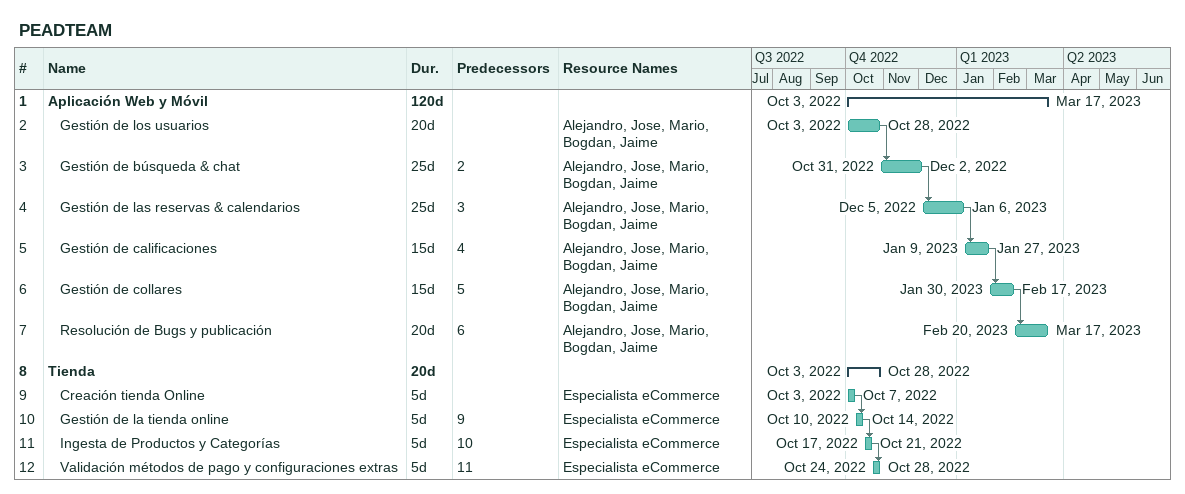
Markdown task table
PEADTEAM

| ID | Level | Task | Duration | Start | Finish | Predecessors | Resources |
|---|---|---|---|---|---|---|---|
| 1 | 1 | **Aplicación Web y Móvil** | 120d | 2022-10-03 | 2023-03-17 |  |  |
| 2 | 2 | Gestión de los usuarios | 20d | 2022-10-03 | 2022-10-28 |  | Alejandro, Jose, Mario, Bogdan, Jaime |
| 3 | 2 | Gestión de búsqueda & chat | 25d | 2022-10-31 | 2022-12-02 | 2 | Alejandro, Jose, Mario, Bogdan, Jaime |
| 4 | 2 | Gestión de las reservas & calendarios | 25d | 2022-12-05 | 2023-01-06 | 3 | Alejandro, Jose, Mario, Bogdan, Jaime |
| 5 | 2 | Gestión de calificaciones | 15d | 2023-01-09 | 2023-01-27 | 4 | Alejandro, Jose, Mario, Bogdan, Jaime |
| 6 | 2 | Gestión de collares | 15d | 2023-01-30 | 2023-02-17 | 5 | Alejandro, Jose, Mario, Bogdan, Jaime |
| 7 | 2 | Resolución de Bugs y publicación | 20d | 2023-02-20 | 2023-03-17 | 6 | Alejandro, Jose, Mario, Bogdan, Jaime |
| 8 | 1 | **Tienda** | 20d | 2022-10-03 | 2022-10-28 |  |  |
| 9 | 2 | Creación tienda Online | 5d | 2022-10-03 | 2022-10-07 |  | Especialista eCommerce |
| 10 | 2 | Gestión de la tienda online | 5d | 2022-10-10 | 2022-10-14 | 9 | Especialista eCommerce |
| 11 | 2 | Ingesta de Productos y Categorías | 5d | 2022-10-17 | 2022-10-21 | 10 | Especialista eCommerce |
| 12 | 2 | Validación métodos de pago y configuraciones extras | 5d | 2022-10-24 | 2022-10-28 | 11 | Especialista eCommerce |
